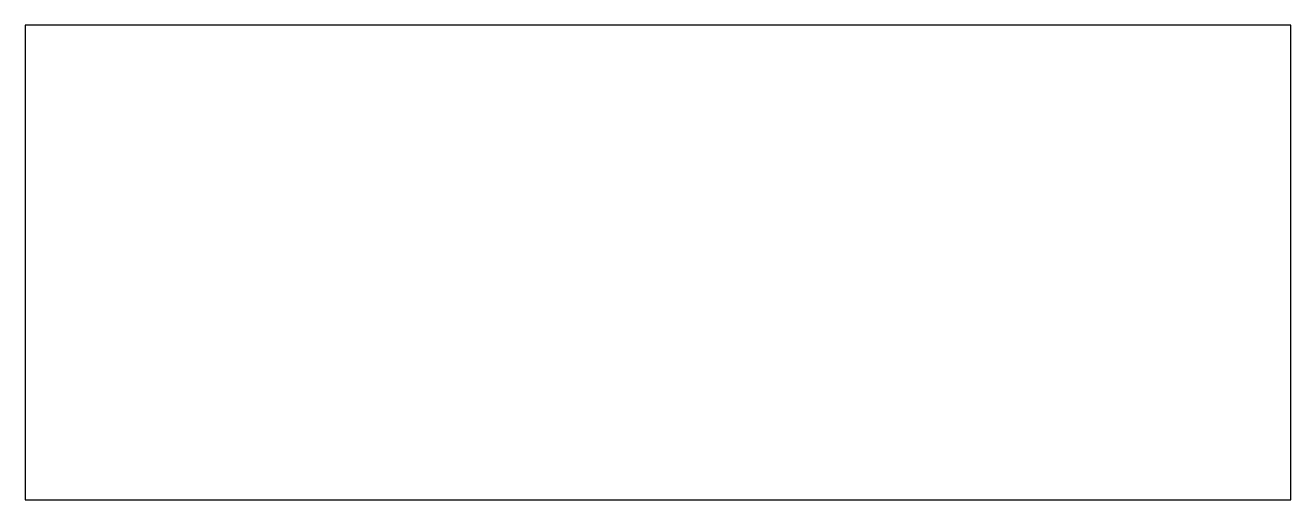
# Model space of a CAD drawing. Header units: millimetres. Extents: x -40 to 40, y 252 to 282.
import ezdxf

# ---------------------------------------------------------------- set-up
doc = ezdxf.new("R2010")
doc.units = ezdxf.units.MM

msp = doc.modelspace()

# ---------------------------------------------------------------- linework, layer by layer
for p, q in [((40, 282), (-40, 282)), ((-40, 282), (-40, 252)), ((40, 252), (40, 282)), ((-40, 252), (40, 252))]:
    msp.add_line(p, q)

doc.saveas('drawing.dxf')
